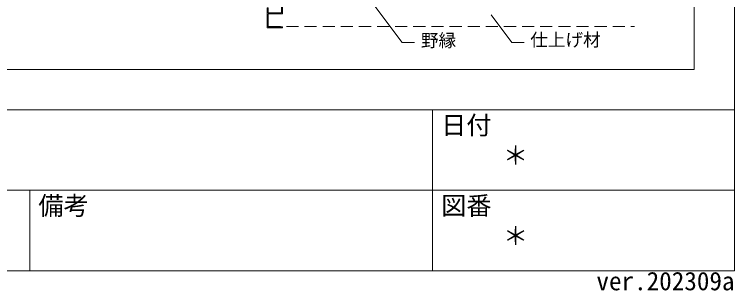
# Model space of a CAD drawing. Units: millimetres on the paper, enlarged 40 times, with parts at other scales. Extents: x -7800 to 7800, y -5387 to 5300.
# Drawn here: x 4939 to 7800, y -5379 to -4281 of the extents above; entities that cross this region are included whole.
import ezdxf
from ezdxf.enums import TextEntityAlignment as Align

# ---------------------------------------------------------------- set-up
doc = ezdxf.new("R2010")
doc.units = ezdxf.units.MM
doc.header["$LTSCALE"] = 40
doc.linetypes.add('DASHED1', pattern=[1.8, 1.2, -0.6])
for name, color, linetype, lineweight in [('4-6_文字', 7, 'Continuous', 18), ('4-B_補強金具・金具・その他', 3, 'Continuous', 18), ('4-D_パネル', 4, 'DASHED1', 9), ('F-3_野縁', 7, 'Continuous', 18)]:
    doc.layers.add(name, color=color, linetype=linetype, lineweight=lineweight)
doc.layers.add('F-6_文字', color=7, linetype='Continuous')
doc.styles.add('ＭＳ ゴシック', font='')
doc.styles.get('ＭＳ ゴシック').set_extended_font_data('MS Gothic')

msp = doc.modelspace()

# ---------------------------------------------------------------- linework, layer by layer
at = {"layer": '4-6_文字'}
for p, q in [((6362.54, -4237.25), (6479.33, -4392.97)), ((6479.33, -4392.97), (6528.44, -4392.97))]:
    msp.add_line(p, q, dxfattribs=at)
msp.add_lwpolyline([(6832.53, -4282.46), (6915.42, -4392.97), (6964.53, -4392.97)], dxfattribs=at)
at = {"layer": '4-B_補強金具・金具・その他'}
msp.add_lwpolyline([(5999.91, -4178.58), (6003.91, -4178.58), (6003.91, -4278.58), (5947.91, -4278.58), (5947.91, -4330.58), (6003.91, -4330.58), (6003.91, -4334.58), (5943.91, -4334.58), (5943.91, -4254.58), (5947.91, -4254.58), (5947.91, -4274.58), (5999.91, -4274.58)], close=True, dxfattribs=at)
at = {"layer": '4-D_パネル'}
msp.add_line((5947.91, -4328.58), (7401.89, -4328.58), dxfattribs=at)
at = {"layer": 'F-3_野縁', "color": 3}
for p, q in [((7800, 5300), (7800, -5300)), ((7640, -2115.96), (7640, -4397.82)), ((7640, -4397.82), (7640, -4500)), ((4620.41, -4500), (7640, -4500)), ((-7800, -4660), (7800, -4660)), ((-7800, -5300), (7800, -5300))]:
    msp.add_line(p, q, dxfattribs=at)
at = {"layer": 'F-3_野縁'}
for p, q in [((6600, -4660), (6600, -5300)), ((400, -4980), (7800, -4980)), ((5000, -4980), (5000, -5300)), ((5000, -4980), (5000, -5300))]:
    msp.add_line(p, q, dxfattribs=at)

# ---------------------------------------------------------------- texts
at = {"layer": '4-6_文字', "style": 'ＭＳ ゴシック'}
for s, p in [('野縁', (6554.03, -4425.15)), ('仕上げ材', (6988.23, -4422.71))]:
    msp.add_text(s, height=51.32, dxfattribs=at).set_placement(p, align=Align.BOTTOM_LEFT)
at = {"layer": 'F-6_文字', "style": 'ＭＳ ゴシック'}
for s, p in [('日付', (6634.51, -4780)), ('＊', (6880, -4900)), ('備考', (5034.51, -5100)), ('図番', (6634.51, -5100)), ('＊', (6880, -5220)), ('ver.202309a', (7251.14, -5400))]:
    msp.add_text(s, height=73.31, dxfattribs=at).set_placement(p, align=Align.BOTTOM_LEFT)

doc.saveas('drawing.dxf')
